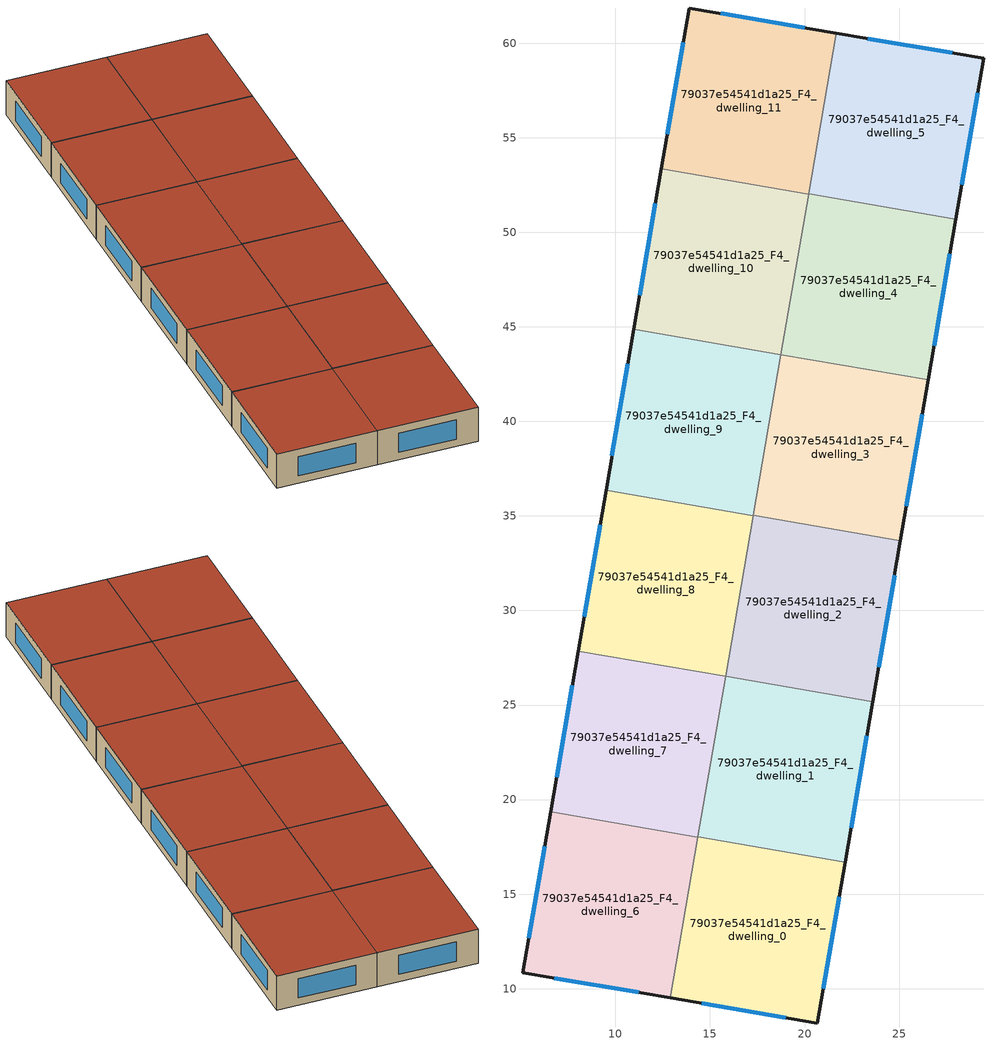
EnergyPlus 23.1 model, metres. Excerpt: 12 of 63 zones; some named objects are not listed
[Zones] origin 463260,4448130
79037e54541d1a25_F4_dwelling_0
 floor to 79037e54541d1a25_F3_dwelling_0 (EU_floor_Construction): 22.15,16.68 20.68,8.18 12.9,9.51 14.36,18.02 z12
 wall outside (EU_wall_Construction): 12.9,9.51 20.68,8.18 22.15,16.68 z12:15
 wall to 79037e54541d1a25_F4_dwelling_1 (EU_wall_Construction): 22.15,16.68 14.36,18.02 z12:15
 wall to 79037e54541d1a25_F4_dwelling_6 (EU_wall_Construction): 14.36,18.01 12.9,9.51 z12:15
 wall to 79037e54541d1a25_F4_dwelling_7 (EU_wall_Construction): 14.36,18.02 14.36,18.01 z12:15
 window (EU_Window_Construction): 21,10 21.83,14.86 / 14.56,9.23 19.01,8.47 z12.64:14.36
 roof outside (EU_roof_Construction): 20.68,8.18 22.15,16.68 14.36,18.02 12.9,9.51 z15
79037e54541d1a25_F4_dwelling_1
 floor to 79037e54541d1a25_F3_dwelling_1 (EU_floor_Construction): 23.61,25.18 22.15,16.68 14.36,18.02 15.83,26.53 z12
 wall outside (EU_wall_Construction): 22.15,16.68 23.61,25.18 z12:15
 wall to 79037e54541d1a25_F4_dwelling_2 (EU_wall_Construction): 23.61,25.18 15.83,26.53 z12:15
 wall to 79037e54541d1a25_F4_dwelling_7 (EU_wall_Construction): 15.82,26.51 14.36,18.02 z12:15
 wall to 79037e54541d1a25_F4_dwelling_8 (EU_wall_Construction): 15.83,26.53 15.82,26.51 z12:15
 window (EU_Window_Construction): 22.46,18.5 23.3,23.36 z12.64:14.36
 roof outside (EU_roof_Construction): 22.15,16.68 23.61,25.18 15.83,26.53 14.36,18.02 z15
79037e54541d1a25_F4_dwelling_10
 floor to 79037e54541d1a25_F3_dwelling_10 (EU_floor_Construction): 20.22,52.02 18.75,43.52 10.97,44.86 12.43,53.37 z12
 wall outside (EU_wall_Construction): 12.43,53.37 10.97,44.86 z12:15
 wall to 79037e54541d1a25_F4_dwelling_11 (EU_wall_Construction): 20.22,52.02 12.43,53.37 z12:15
 wall to 79037e54541d1a25_F4_dwelling_9 (EU_wall_Construction): 10.97,44.86 18.75,43.52 z12:15
 wall to 79037e54541d1a25_F4_dwelling_4 (EU_wall_Construction): 18.75,43.53 20.22,52.02 z12:15
 wall to 79037e54541d1a25_F4_dwelling_3 (EU_wall_Construction): 18.75,43.52 18.75,43.53 z12:15
 window (EU_Window_Construction): 12.12,51.54 11.28,46.68 z12.64:14.36
 roof outside (EU_roof_Construction): 18.75,43.52 20.22,52.02 12.43,53.37 10.97,44.86 z15
79037e54541d1a25_F4_dwelling_11
 floor to 79037e54541d1a25_F3_dwelling_11 (EU_floor_Construction): 21.68,60.53 20.22,52.02 12.43,53.37 13.89,61.86 z12
 wall outside (EU_wall_Construction): 21.68,60.53 13.89,61.86 12.43,53.37 z12:15
 wall to 79037e54541d1a25_F4_dwelling_5 (EU_wall_Construction): 20.22,52.03 21.68,60.53 z12:15
 wall to 79037e54541d1a25_F4_dwelling_4 (EU_wall_Construction): 20.22,52.02 20.22,52.03 z12:15
 window (EU_Window_Construction): 20.01,60.82 15.56,61.58 / 13.58,60.04 12.74,55.18 z12.64:14.36
 roof outside (EU_roof_Construction): 20.22,52.02 21.68,60.53 13.89,61.86 12.43,53.37 z15
79037e54541d1a25_F4_dwelling_2
 floor to 79037e54541d1a25_F3_dwelling_2 (EU_floor_Construction): 25.08,33.69 23.61,25.18 15.83,26.53 17.29,35.03 z12
 wall outside (EU_wall_Construction): 23.61,25.18 25.08,33.69 z12:15
 wall to 79037e54541d1a25_F4_dwelling_3 (EU_wall_Construction): 25.08,33.69 17.29,35.03 z12:15
 wall to 79037e54541d1a25_F4_dwelling_8 (EU_wall_Construction): 17.29,35.02 15.83,26.53 z12:15
 wall to 79037e54541d1a25_F4_dwelling_9 (EU_wall_Construction): 17.29,35.03 17.29,35.02 z12:15
 window (EU_Window_Construction): 23.92,27.01 24.76,31.87 z12.64:14.36
 roof outside (EU_roof_Construction): 23.61,25.18 25.08,33.69 17.29,35.03 15.83,26.53 z15
79037e54541d1a25_F4_dwelling_3
 floor to 79037e54541d1a25_F3_dwelling_3 (EU_floor_Construction): 26.54,42.19 25.08,33.69 17.29,35.03 18.75,43.53 z12
 wall outside (EU_wall_Construction): 25.08,33.69 26.54,42.19 z12:15
 wall to 79037e54541d1a25_F4_dwelling_4 (EU_wall_Construction): 26.54,42.19 18.75,43.53 z12:15
 wall to 79037e54541d1a25_F4_dwelling_9 (EU_wall_Construction): 18.75,43.52 17.29,35.03 z12:15
 window (EU_Window_Construction): 25.39,35.51 26.23,40.37 z12.64:14.36
 roof outside (EU_roof_Construction): 25.08,33.69 26.54,42.19 18.75,43.53 17.29,35.03 z15
79037e54541d1a25_F4_dwelling_4
 floor to 79037e54541d1a25_F3_dwelling_4 (EU_floor_Construction): 28,50.69 26.54,42.19 18.75,43.53 20.22,52.03 z12
 wall outside (EU_wall_Construction): 26.54,42.19 28,50.69 z12:15
 wall to 79037e54541d1a25_F4_dwelling_5 (EU_wall_Construction): 28,50.69 20.22,52.03 z12:15
 window (EU_Window_Construction): 26.85,44.01 27.69,48.87 z12.64:14.36
 roof outside (EU_roof_Construction): 26.54,42.19 28,50.69 20.22,52.03 18.75,43.53 z15
79037e54541d1a25_F4_dwelling_5
 floor to 79037e54541d1a25_F3_dwelling_5 (EU_floor_Construction): 29.47,59.2 28,50.69 20.22,52.03 21.68,60.53 z12
 wall outside (EU_wall_Construction): 28,50.69 29.47,59.2 21.68,60.53 z12:15
 window (EU_Window_Construction): 27.8,59.49 23.35,60.25 / 28.32,52.52 29.16,57.38 z12.64:14.36
 roof outside (EU_roof_Construction): 28,50.69 29.47,59.2 21.68,60.53 20.22,52.03 z15
79037e54541d1a25_F4_dwelling_6
 floor to 79037e54541d1a25_F3_dwelling_6 (EU_floor_Construction): 14.36,18.01 12.9,9.51 5.11,10.85 6.57,19.35 z12
 wall outside (EU_wall_Construction): 6.57,19.35 5.11,10.85 12.9,9.51 z12:15
 wall to 79037e54541d1a25_F4_dwelling_7 (EU_wall_Construction): 14.36,18.01 6.57,19.35 z12:15
 window (EU_Window_Construction): 6.78,10.56 11.23,9.8 / 6.26,17.53 5.42,12.67 z12.64:14.36
 roof outside (EU_roof_Construction): 12.9,9.51 14.36,18.01 6.57,19.35 5.11,10.85 z15
79037e54541d1a25_F4_dwelling_7
 floor to 79037e54541d1a25_F3_dwelling_7 (EU_floor_Construction): 15.82,26.51 14.36,18.01 6.57,19.35 8.04,27.86 z12
 wall outside (EU_wall_Construction): 8.04,27.86 6.57,19.35 z12:15
 wall to 79037e54541d1a25_F4_dwelling_8 (EU_wall_Construction): 15.82,26.51 8.04,27.86 z12:15
 window (EU_Window_Construction): 7.72,26.03 6.89,21.17 z12.64:14.36
 roof outside (EU_roof_Construction): 14.36,18.01 15.82,26.51 8.04,27.86 6.57,19.35 z15
79037e54541d1a25_F4_dwelling_8
 floor to 79037e54541d1a25_F3_dwelling_8 (EU_floor_Construction): 17.29,35.02 15.82,26.51 8.04,27.86 9.5,36.36 z12
 wall outside (EU_wall_Construction): 9.5,36.36 8.04,27.86 z12:15
 wall to 79037e54541d1a25_F4_dwelling_9 (EU_wall_Construction): 17.29,35.02 9.5,36.36 z12:15
 window (EU_Window_Construction): 9.19,34.54 8.35,29.68 z12.64:14.36
 roof outside (EU_roof_Construction): 15.82,26.51 17.29,35.02 9.5,36.36 8.04,27.86 z15
79037e54541d1a25_F4_dwelling_9
 floor to 79037e54541d1a25_F3_dwelling_9 (EU_floor_Construction): 18.75,43.52 17.29,35.02 9.5,36.36 10.97,44.86 z12
 wall outside (EU_wall_Construction): 10.97,44.86 9.5,36.36 z12:15
 window (EU_Window_Construction): 10.65,43.04 9.81,38.18 z12.64:14.36
 roof outside (EU_roof_Construction): 17.29,35.02 18.75,43.52 10.97,44.86 9.5,36.36 z15
[Building]
EU S2 Campaign: North Axis=0; Terrain=City; Solar Distribution=FullExterior
[Site:Location]
Yerevan-Zvartnots.Intl.AP: Latitude=40.15; Longitude=44.383; Time Zone=4; Elevation=854
[SizingPeriod:WeatherFileDays]
AnnualSizingPeriod: Begin Month=1; Begin Day of Month=1; End Month=12; End Day of Month=31; Day of Week for Start Day=Monday; Use Weather File Daylight Saving Period=No; Use Weather File Rain and Snow Indicators=No
[MATERIAL]
EU_InternalMass_Material: Roughness=MediumRough; Thickness=0.1; Conductivity=1; Density=1800; Specific Heat=900; Thermal Absorptance=0.9; Solar Absorptance=0.7; Visible Absorptance=0.7
[MATERIAL:NOMASS] Roughness=MediumRough; Thermal Absorptance=0.9; Solar Absorptance=0.7; Visible Absorptance=0.7
Name | Thermal Resistance
EU_wall_NoMass | 1.05043
EU_roof_NoMass | 1.45357
EU_floor_NoMass | 0.478065
[WINDOWMATERIAL:SIMPLEGLAZINGSYSTEM]
EU_Window_SimpleGlazing: UFactor=2.5566; Solar Heat Gain Coefficient=0.75; Visible Transmittance=0.75
[CONSTRUCTION]
EU_wall_Construction: EU_wall_NoMass
EU_roof_Construction: EU_roof_NoMass
EU_floor_Construction: EU_floor_NoMass
EU_Window_Construction: EU_Window_SimpleGlazing
EU_InternalMass_Construction: EU_InternalMass_Material
[ZONE] Type=1; Multiplier=1; Ceiling Height=autocalculate; Floor Area=autocalculate; Part of Total Floor Area=Yes
Name | Volume
79037e54541d1a25_F4_dwelling_0 | 204.473
79037e54541d1a25_F4_dwelling_1; 79037e54541d1a25_F4_dwelling_2; 79037e54541d1a25_F4_dwelling_3; 79037e54541d1a25_F4_dwelling_4 | 204.492
79037e54541d1a25_F4_dwelling_10; 79037e54541d1a25_F4_dwelling_7; 79037e54541d1a25_F4_dwelling_8 | 204.517
79037e54541d1a25_F4_dwelling_11 | 204.497
79037e54541d1a25_F4_dwelling_5 | 204.472
79037e54541d1a25_F4_dwelling_6 | 204.498
79037e54541d1a25_F4_dwelling_9 | 204.518
[INTERNALMASS] Construction=EU_InternalMass_Construction
Name | Zone or ZoneList | Surface Area
79037e54541d1a25_F4_dwelling_0_EU_InternalMass | 79037e54541d1a25_F4_dwelling_0 | 68.1574
79037e54541d1a25_F4_dwelling_1_EU_InternalMass | 79037e54541d1a25_F4_dwelling_1 | 68.164
79037e54541d1a25_F4_dwelling_2_EU_InternalMass | 79037e54541d1a25_F4_dwelling_2 | 68.164
79037e54541d1a25_F4_dwelling_3_EU_InternalMass | 79037e54541d1a25_F4_dwelling_3 | 68.164
79037e54541d1a25_F4_dwelling_4_EU_InternalMass | 79037e54541d1a25_F4_dwelling_4 | 68.164
79037e54541d1a25_F4_dwelling_5_EU_InternalMass | 79037e54541d1a25_F4_dwelling_5 | 68.1574
79037e54541d1a25_F4_dwelling_6_EU_InternalMass | 79037e54541d1a25_F4_dwelling_6 | 68.1659
79037e54541d1a25_F4_dwelling_7_EU_InternalMass | 79037e54541d1a25_F4_dwelling_7 | 68.1725
79037e54541d1a25_F4_dwelling_8_EU_InternalMass | 79037e54541d1a25_F4_dwelling_8 | 68.1725
79037e54541d1a25_F4_dwelling_9_EU_InternalMass | 79037e54541d1a25_F4_dwelling_9 | 68.1725
79037e54541d1a25_F4_dwelling_10_EU_InternalMass | 79037e54541d1a25_F4_dwelling_10 | 68.1725
79037e54541d1a25_F4_dwelling_11_EU_InternalMass | 79037e54541d1a25_F4_dwelling_11 | 68.1659
[OTHEREQUIPMENT] Fuel Type=Electricity; Design Level Calculation Method=Watts/Area; Power per Zone Floor Area=1; Fraction Latent=0; Fraction Radiant=0; Fraction Lost=0; Carbon Dioxide Generation Rate=0; EndUse Subcategory=EU_Step8_InternalGains
Name | Zone or ZoneList or Space or SpaceList | Schedule
EU_Step8_InternalGain_79037e54541d1a25_F4_dwelling_0_f000 | 79037e54541d1a25_F4_dwelling_0 | EU_Step8_GainSchedule_79037e54541d1a25_F4_dwelling_0_f000
EU_Step8_InternalGain_79037e54541d1a25_F4_dwelling_1_f000 | 79037e54541d1a25_F4_dwelling_1 | EU_Step8_GainSchedule_79037e54541d1a25_F4_dwelling_1_f000
EU_Step8_InternalGain_79037e54541d1a25_F4_dwelling_2_f000 | 79037e54541d1a25_F4_dwelling_2 | EU_Step8_GainSchedule_79037e54541d1a25_F4_dwelling_2_f000
EU_Step8_InternalGain_79037e54541d1a25_F4_dwelling_3_f000 | 79037e54541d1a25_F4_dwelling_3 | EU_Step8_GainSchedule_79037e54541d1a25_F4_dwelling_3_f000
EU_Step8_InternalGain_79037e54541d1a25_F4_dwelling_4_f000 | 79037e54541d1a25_F4_dwelling_4 | EU_Step8_GainSchedule_79037e54541d1a25_F4_dwelling_4_f000
EU_Step8_InternalGain_79037e54541d1a25_F4_dwelling_5_f000 | 79037e54541d1a25_F4_dwelling_5 | EU_Step8_GainSchedule_79037e54541d1a25_F4_dwelling_5_f000
EU_Step8_InternalGain_79037e54541d1a25_F4_dwelling_6_f000 | 79037e54541d1a25_F4_dwelling_6 | EU_Step8_GainSchedule_79037e54541d1a25_F4_dwelling_6_f000
EU_Step8_InternalGain_79037e54541d1a25_F4_dwelling_7_f000 | 79037e54541d1a25_F4_dwelling_7 | EU_Step8_GainSchedule_79037e54541d1a25_F4_dwelling_7_f000
EU_Step8_InternalGain_79037e54541d1a25_F4_dwelling_8_f000 | 79037e54541d1a25_F4_dwelling_8 | EU_Step8_GainSchedule_79037e54541d1a25_F4_dwelling_8_f000
EU_Step8_InternalGain_79037e54541d1a25_F4_dwelling_9_f000 | 79037e54541d1a25_F4_dwelling_9 | EU_Step8_GainSchedule_79037e54541d1a25_F4_dwelling_9_f000
EU_Step8_InternalGain_79037e54541d1a25_F4_dwelling_10_f000 | 79037e54541d1a25_F4_dwelling_10 | EU_Step8_GainSchedule_79037e54541d1a25_F4_dwelling_10_f000
EU_Step8_InternalGain_79037e54541d1a25_F4_dwelling_11_f000 | 79037e54541d1a25_F4_dwelling_11 | EU_Step8_GainSchedule_79037e54541d1a25_F4_dwelling_11_f000
[ZONEVENTILATION:DESIGNFLOWRATE] Schedule=EU_AlwaysOn; Design Flow Rate Calculation Method=AirChanges/Hour; Air Changes per Hour=0.557805; Ventilation Type=Natural; Fan Pressure Rise=0; Fan Total Efficiency=1; Constant Term Coefficient=1; Temperature Term Coefficient=0; Velocity Term Coefficient=0; Velocity Squared Term Coefficient=0; Minimum Indoor Temperature=-100; Maximum Indoor Temperature=100; Delta Temperature=-100; Minimum Outdoor Temperature=-100; Maximum Outdoor Temperature=100; Maximum Wind Speed=40
Name | Zone or ZoneList or Space or SpaceList
EU_ConstantAir_79037e54541d1a25_F4_dwelling_0 | 79037e54541d1a25_F4_dwelling_0
EU_ConstantAir_79037e54541d1a25_F4_dwelling_1 | 79037e54541d1a25_F4_dwelling_1
EU_ConstantAir_79037e54541d1a25_F4_dwelling_2 | 79037e54541d1a25_F4_dwelling_2
EU_ConstantAir_79037e54541d1a25_F4_dwelling_3 | 79037e54541d1a25_F4_dwelling_3
EU_ConstantAir_79037e54541d1a25_F4_dwelling_4 | 79037e54541d1a25_F4_dwelling_4
EU_ConstantAir_79037e54541d1a25_F4_dwelling_5 | 79037e54541d1a25_F4_dwelling_5
EU_ConstantAir_79037e54541d1a25_F4_dwelling_6 | 79037e54541d1a25_F4_dwelling_6
EU_ConstantAir_79037e54541d1a25_F4_dwelling_7 | 79037e54541d1a25_F4_dwelling_7
EU_ConstantAir_79037e54541d1a25_F4_dwelling_8 | 79037e54541d1a25_F4_dwelling_8
EU_ConstantAir_79037e54541d1a25_F4_dwelling_9 | 79037e54541d1a25_F4_dwelling_9
EU_ConstantAir_79037e54541d1a25_F4_dwelling_10 | 79037e54541d1a25_F4_dwelling_10
EU_ConstantAir_79037e54541d1a25_F4_dwelling_11 | 79037e54541d1a25_F4_dwelling_11
[HVACTEMPLATE:ZONE:IDEALLOADSAIRSYSTEM] System Availability Schedule=EU_AlwaysOn; Maximum Heating Supply Air Temperature=50; Minimum Cooling Supply Air Temperature=13; Maximum Heating Supply Air Humidity Ratio=0.0156; Minimum Cooling Supply Air Humidity Ratio=0.0077; Heating Limit=NoLimit; Cooling Limit=NoLimit; Heating Availability Schedule=EU_AlwaysOn; Cooling Availability Schedule=EU_CoolingOff; Dehumidification Control Type=ConstantSensibleHeatRatio; Cooling Sensible Heat Ratio=0.7; Dehumidification Setpoint=60; Humidification Control Type=None; Humidification Setpoint=30; Outdoor Air Method=None; Outdoor Air Flow Rate per Person=0.00944; Outdoor Air Flow Rate per Zone Floor Area=0; Outdoor Air Flow Rate per Zone=0; Demand Controlled Ventilation Type=None; Outdoor Air Economizer Type=NoEconomizer; Heat Recovery Type=None; Sensible Heat Recovery Effectiveness=0.7; Latent Heat Recovery Effectiveness=0.65
Name | Template Thermostat
79037e54541d1a25_F4_dwelling_0 | EU_HeatOnly_79037e54541d1a25_F4_dwelling_0
79037e54541d1a25_F4_dwelling_1 | EU_HeatOnly_79037e54541d1a25_F4_dwelling_1
79037e54541d1a25_F4_dwelling_2 | EU_HeatOnly_79037e54541d1a25_F4_dwelling_2
79037e54541d1a25_F4_dwelling_3 | EU_HeatOnly_79037e54541d1a25_F4_dwelling_3
79037e54541d1a25_F4_dwelling_4 | EU_HeatOnly_79037e54541d1a25_F4_dwelling_4
79037e54541d1a25_F4_dwelling_5 | EU_HeatOnly_79037e54541d1a25_F4_dwelling_5
79037e54541d1a25_F4_dwelling_6 | EU_HeatOnly_79037e54541d1a25_F4_dwelling_6
79037e54541d1a25_F4_dwelling_7 | EU_HeatOnly_79037e54541d1a25_F4_dwelling_7
79037e54541d1a25_F4_dwelling_8 | EU_HeatOnly_79037e54541d1a25_F4_dwelling_8
79037e54541d1a25_F4_dwelling_9 | EU_HeatOnly_79037e54541d1a25_F4_dwelling_9
79037e54541d1a25_F4_dwelling_10 | EU_HeatOnly_79037e54541d1a25_F4_dwelling_10
79037e54541d1a25_F4_dwelling_11 | EU_HeatOnly_79037e54541d1a25_F4_dwelling_11
[SIZING:ZONE] Zone Cooling Design Supply Air Temperature Input Method=SupplyAirTemperature; Zone Cooling Design Supply Air Temperature=13; Zone Heating Design Supply Air Temperature Input Method=SupplyAirTemperature; Zone Heating Design Supply Air Temperature=50; Zone Cooling Design Supply Air Humidity Ratio=0.008; Zone Heating Design Supply Air Humidity Ratio=0.008; Cooling Design Air Flow Method=DesignDay; Cooling Design Air Flow Rate=0; Cooling Minimum Air Flow per Zone Floor Area=0.000762; Cooling Minimum Air Flow=0; Cooling Minimum Air Flow Fraction=0.2; Heating Design Air Flow Method=DesignDay; Heating Design Air Flow Rate=0; Heating Maximum Air Flow per Zone Floor Area=0.002032; Heating Maximum Air Flow=0.141576; Heating Maximum Air Flow Fraction=0.3; Account for Dedicated Outdoor Air System=No; Dedicated Outdoor Air System Control Strategy=NeutralSupplyAir; Dedicated Outdoor Air Low Setpoint Temperature for Design=autosize; Dedicated Outdoor Air High Setpoint Temperature for Design=autosize; Zone Load Sizing Method=Sensible Load Only No Latent Load; Zone Latent Cooling Design Supply Air Humidity Ratio Input Method=HumidityRatioDifference; Zone Cooling Design Supply Air Humidity Ratio Difference=0.005; Zone Latent Heating Design Supply Air Humidity Ratio Input Method=HumidityRatioDifference; Zone Humidification Design Supply Air Humidity Ratio Difference=0.005
79037e54541d1a25_F4_dwelling_0; 79037e54541d1a25_F4_dwelling_1; 79037e54541d1a25_F4_dwelling_2; 79037e54541d1a25_F4_dwelling_3; 79037e54541d1a25_F4_dwelling_4; 79037e54541d1a25_F4_dwelling_5; 79037e54541d1a25_F4_dwelling_6; 79037e54541d1a25_F4_dwelling_7; 79037e54541d1a25_F4_dwelling_8; 79037e54541d1a25_F4_dwelling_9; 79037e54541d1a25_F4_dwelling_10; 79037e54541d1a25_F4_dwelling_11
[SCHEDULE:CONSTANT]
Name | Hourly Value
EU_AlwaysOn | 1
EU_CoolingOff | 0
[SCHEDULE:FILE] Column Number=1; Rows to Skip at Top=0; Number of Hours of Data=8760; Column Separator=Comma; Interpolate to Timestep=No; Minutes per Item=60; Adjust Schedule for Daylight Savings=Yes
Name | File
EU_Step8_GainSchedule_79037e54541d1a25_F4_dwelling_0_f000 | ../../schedules/79037e54541d1a25/79037e54541d1a25_F4_dwelling_0_f000_gain.csv
EU_Step8_GainSchedule_79037e54541d1a25_F4_dwelling_1_f000 | ../../schedules/79037e54541d1a25/79037e54541d1a25_F4_dwelling_1_f000_gain.csv
EU_Step8_GainSchedule_79037e54541d1a25_F4_dwelling_2_f000 | ../../schedules/79037e54541d1a25/79037e54541d1a25_F4_dwelling_2_f000_gain.csv
EU_Step8_GainSchedule_79037e54541d1a25_F4_dwelling_3_f000 | ../../schedules/79037e54541d1a25/79037e54541d1a25_F4_dwelling_3_f000_gain.csv
EU_Step8_GainSchedule_79037e54541d1a25_F4_dwelling_4_f000 | ../../schedules/79037e54541d1a25/79037e54541d1a25_F4_dwelling_4_f000_gain.csv
EU_Step8_GainSchedule_79037e54541d1a25_F4_dwelling_5_f000 | ../../schedules/79037e54541d1a25/79037e54541d1a25_F4_dwelling_5_f000_gain.csv
EU_Step8_GainSchedule_79037e54541d1a25_F4_dwelling_6_f000 | ../../schedules/79037e54541d1a25/79037e54541d1a25_F4_dwelling_6_f000_gain.csv
EU_Step8_GainSchedule_79037e54541d1a25_F4_dwelling_7_f000 | ../../schedules/79037e54541d1a25/79037e54541d1a25_F4_dwelling_7_f000_gain.csv
EU_Step8_GainSchedule_79037e54541d1a25_F4_dwelling_8_f000 | ../../schedules/79037e54541d1a25/79037e54541d1a25_F4_dwelling_8_f000_gain.csv
EU_Step8_GainSchedule_79037e54541d1a25_F4_dwelling_9_f000 | ../../schedules/79037e54541d1a25/79037e54541d1a25_F4_dwelling_9_f000_gain.csv
EU_Step8_GainSchedule_79037e54541d1a25_F4_dwelling_10_f000 | ../../schedules/79037e54541d1a25/79037e54541d1a25_F4_dwelling_10_f000_gain.csv
EU_Step8_GainSchedule_79037e54541d1a25_F4_dwelling_11_f000 | ../../schedules/79037e54541d1a25/79037e54541d1a25_F4_dwelling_11_f000_gain.csv
